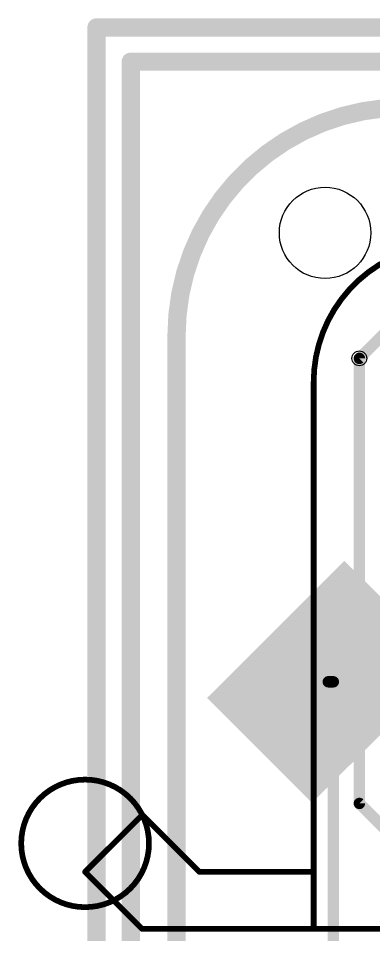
# Model space of a CAD drawing. Extents: x -0.14 to 1.59, y -0.14 to 1.59.
# Drawn here: x -0.138 to 0.172, y 0.725 to 1.528 of the extents above; entities that cross this region are included whole.
import ezdxf

# ---------------------------------------------------------------- set-up
doc = ezdxf.new("R2010")
doc.units = 0
for name, color, linetype in [('1', 14, 'CONTINUOUS'), ('16', 174, 'CONTINUOUS'), ('20', 178, 'CONTINUOUS'), ('21', 251, 'CONTINUOUS'), ('22', 251, 'CONTINUOUS'), ('44', 251, 'CONTINUOUS')]:
    doc.layers.add(name, color=color, linetype=linetype)

# ---------------------------------------------------------------- blocks, each defined once
blk = doc.blocks.new('RECT')
blk.add_solid([(-0.5, -0.5), (0.5, -0.5), (-0.5, 0.5), (0.5, 0.5)])

msp = doc.modelspace()

# ---------------------------------------------------------------- linework, layer by layer
at = {"layer": '1'}
for points, const_width in [([(-0.07, 1.52), (0.73, 1.52)], 0.016), ([(-0.07, -0.06), (-0.07, 1.52)], 0.016), ([(0.25, 1.32), (0.16, 1.23)], 0.01), ([(0.137216, 0.946586), (0.32063, 1.13)], 0.01), ([(0.132784, 0.946586), (0.137216, 0.946586)], 0.01), ([(0.137216, 0.946586), (0.137216, 0.652784)], 0.01)]:
    msp.add_lwpolyline(points, dxfattribs=dict(at, const_width=const_width))
for points, const_width in [([(-0.07, 1.524, 1), (-0.07, 1.516)], 0.008), ([(-0.066, 1.52, 1), (-0.074, 1.52)], 0.008), ([(0.158232, 1.231768, 1), (0.161768, 1.228232)], 0.005), ([(0.132784, 0.949086, 1), (0.132784, 0.944086)], 0.005), ([(0.139716, 0.946586, 1), (0.134716, 0.946586)], 0.005), ([(0.135449, 0.948354, 1), (0.138984, 0.944819)], 0.005), ([(0.137216, 0.944086, 1), (0.137216, 0.949086)], 0.005)]:
    msp.add_lwpolyline(points, format="xyb", dxfattribs=dict(at, const_width=const_width))
at = {"layer": '16'}
for points, const_width in [([(0.73, 1.49), (-0.04, 1.49)], 0.016), ([(-0.04, 1.49), (-0.04, -0.03)], 0.016), ([(0.16, 1.23), (0.16, 0.84)], 0.01), ([(0.16, 0.84), (0.32, 0.68)], 0.01)]:
    msp.add_lwpolyline(points, dxfattribs=dict(at, const_width=const_width))
for points, const_width in [([(-0.04, 1.494, 1), (-0.04, 1.486)], 0.008), ([(-0.036, 1.49, 1), (-0.044, 1.49)], 0.008), ([(0.1625, 1.23, 1), (0.1575, 1.23)], 0.005), ([(0.161768, 0.841768, 1), (0.158232, 0.838232)], 0.005), ([(0.1575, 0.84, 1), (0.1625, 0.84)], 0.005)]:
    msp.add_lwpolyline(points, format="xyb", dxfattribs=dict(at, const_width=const_width))
at = {"layer": '20'}
for points, const_width in [([(0.2, 1.45, 0.414214), (0, 1.25)], 0.016), ([(0.004, 1.25, 1), (-0.004, 1.25)], 0.008), ([(-0.004, 1.25, 1), (0.004, 1.25)], 0.008)]:
    msp.add_lwpolyline(points, format="xyb", dxfattribs=dict(at, const_width=const_width))
at = {"layer": '20', "const_width": 0.016}
msp.add_lwpolyline([(0, 1.25), (0, 0.511811)], dxfattribs=at)
at = {"layer": '20'}
msp.add_circle((0.13, 1.34), 0.04, dxfattribs=at)
at = {"layer": '21', "const_width": 0.005}
msp.add_lwpolyline([(0.53937, 0.146299, 1), (0.53937, 0.933701, 1), (0.53937, 0.146299)], format="xyb", dxfattribs=at)
at = {"layer": '22'}
for points, const_width in [([(0.240711, 1.33, 0.414214), (0.12, 1.209289)], 0.005), ([(0.12125, 1.209289, 1), (0.11875, 1.209289)], 0.0025), ([(0.11875, 1.209289, 1), (0.12125, 1.209289)], 0.0025), ([(-0.08, 0.749098, 1), (-0.08, 0.860902, 1), (-0.08, 0.749098)], 0.005), ([(-0.029116, 0.830884, 1), (-0.030884, 0.829116)], 0.0025), ([(-0.029116, 0.829116, 1), (-0.030884, 0.830884)], 0.0025), ([(-0.079116, 0.780884, 1), (-0.080884, 0.779116)], 0.0025), ([(-0.080884, 0.780884, 1), (-0.079116, 0.779116)], 0.0025), ([(0.02, 0.78125, 1), (0.02, 0.77875)], 0.0025), ([(0.019116, 0.779116, 1), (0.020884, 0.780884)], 0.0025), ([(0.12125, 0.78, 1), (0.11875, 0.78)], 0.0025), ([(0.11875, 0.78, 1), (0.12125, 0.78)], 0.0025), ([(0.12, 0.77875, 1), (0.12, 0.78125)], 0.0025), ([(-0.03, 0.73125, 1), (-0.03, 0.72875)], 0.0025), ([(-0.030884, 0.729116, 1), (-0.029116, 0.730884)], 0.0025), ([(0.12, 0.73125, 1), (0.12, 0.72875)], 0.0025), ([(0.11875, 0.73, 1), (0.12125, 0.73)], 0.0025), ([(0.12, 0.72875, 1), (0.12, 0.73125)], 0.0025)]:
    msp.add_lwpolyline(points, format="xyb", dxfattribs=dict(at, const_width=const_width))
at = {"layer": '22', "const_width": 0.005}
for points in [[(0.12, 1.209289), (0.12, 0.78)], [(-0.08, 0.78), (-0.03, 0.83)], [(-0.03, 0.83), (0.02, 0.78)], [(-0.03, 0.73), (-0.08, 0.78)], [(0.02, 0.78), (0.12, 0.78)], [(0.12, 0.78), (0.12, 0.73)], [(0.12, 0.73), (-0.03, 0.73)], [(0.12, 0.73), (0.72, 0.73)]]:
    msp.add_lwpolyline(points, dxfattribs=at)
at = {"layer": '44'}
msp.add_circle((0.16, 1.23), 0.0065, dxfattribs=at)

# ---------------------------------------------------------------- block references
at = {"layer": '1', "xscale": 0.17, "yscale": 0.13, "rotation": 225}
msp.add_blockref('RECT', (0.132784, 0.946586), dxfattribs=at)

doc.saveas('drawing.dxf')
